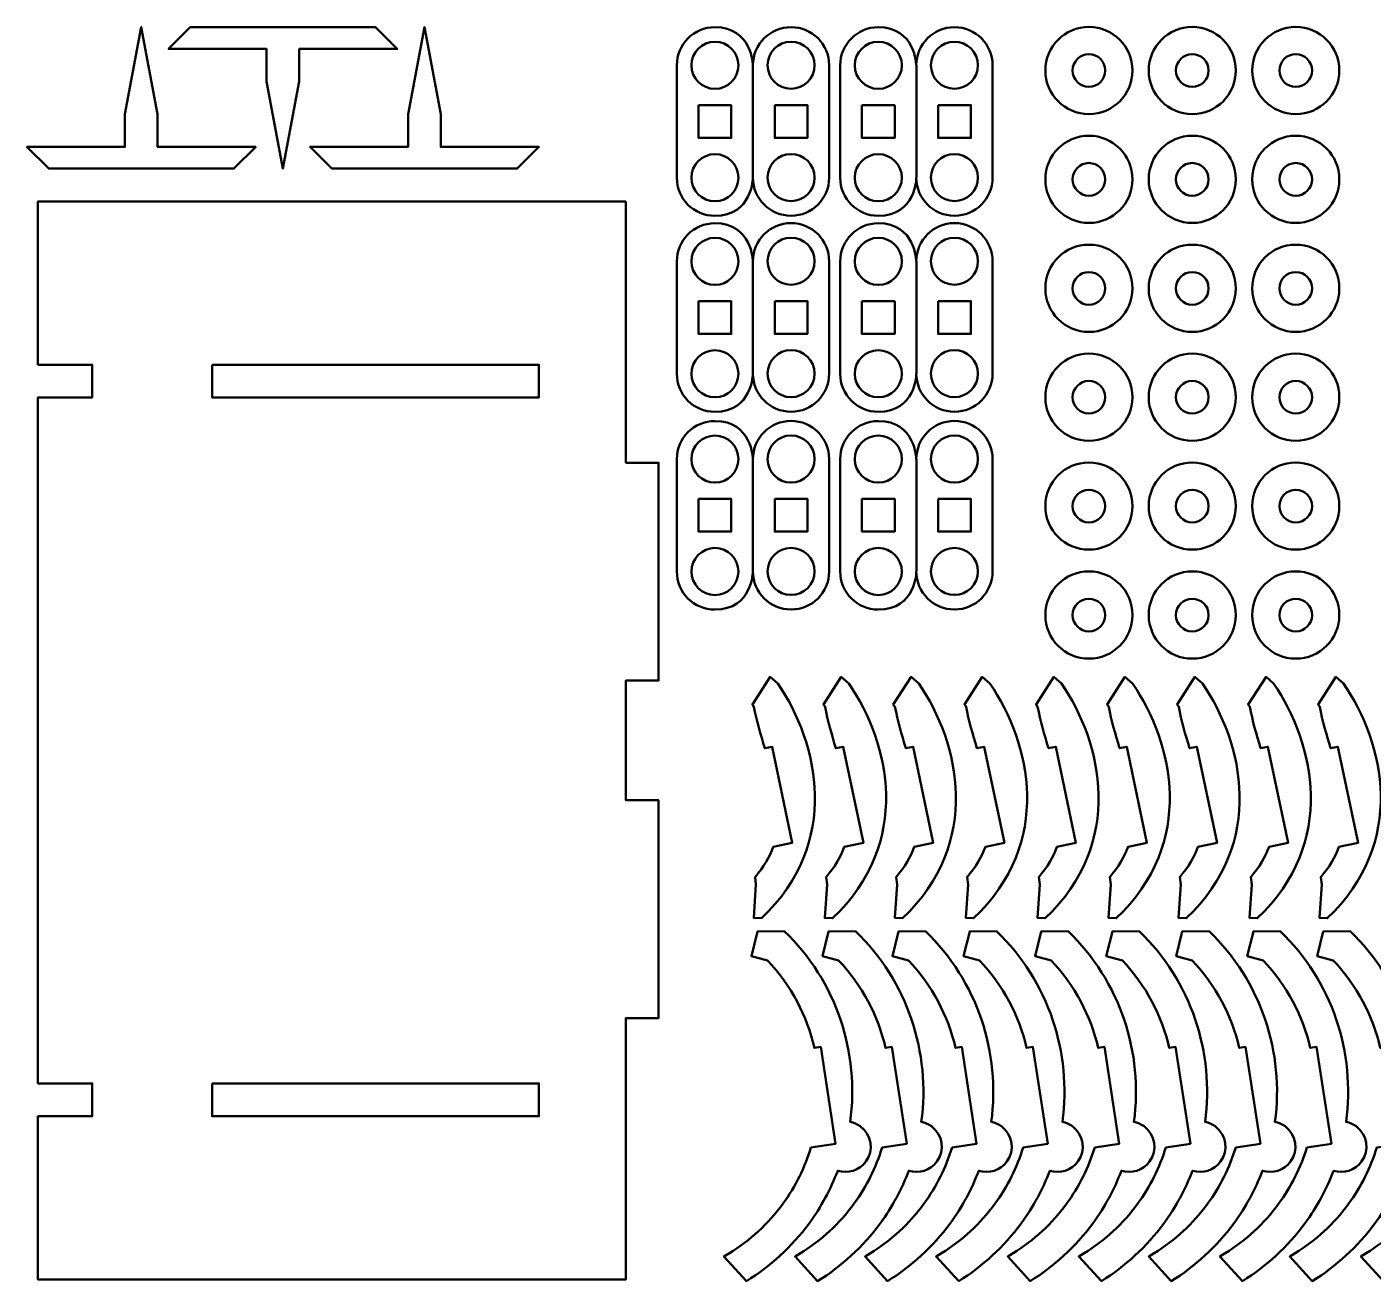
# Model space of a CAD drawing. Header units: inches. Extents: x -370 to 849, y -422 to 797.
# Drawn here: x 259.3 to 382.9, y -419.9 to -304.7 of the extents above; entities that cross this region are included whole.
import ezdxf

# ---------------------------------------------------------------- set-up
doc = ezdxf.new("R2010")
doc.units = ezdxf.units.IN
doc.header["$MEASUREMENT"] = 0
doc.layers.add('Layer 1', color=7, linetype='Continuous')

# ---------------------------------------------------------------- blocks, each defined once
blk = doc.blocks.new('block 2')
at = {"layer": 'Layer 1', "color": 7, "lineweight": 50, "true_color": 0xffffff}
for points in [[(314.27, -320.76), (314.27, -344.76), (317.27, -344.76), (317.27, -364.76), (314.27, -364.76), (314.27, -375.76), (317.27, -375.76), (317.27, -395.76), (314.27, -395.76), (314.27, -419.75), (260.27, -419.75), (260.27, -404.76), (265.27, -404.76), (265.27, -401.76), (260.27, -401.76), (260.27, -338.76), (265.27, -338.76), (265.27, -335.76), (260.27, -335.76), (260.27, -320.76), (314.27, -320.76)], [(276.27, -335.76), (306.27, -335.76), (306.27, -338.76), (276.27, -338.76), (276.27, -335.76)], [(276.27, -401.76), (306.27, -401.76), (306.27, -404.76), (276.27, -404.76), (276.27, -401.76)]]:
    blk.add_lwpolyline(points, dxfattribs=at)

msp = doc.modelspace()

# ---------------------------------------------------------------- linework, layer by layer
at = {"layer": 'Layer 1', "color": 7, "lineweight": 50, "true_color": 0xffffff}
for points in [[(268.27, -312.76), (269.76, -304.76), (271.27, -312.76), (271.27, -315.76), (280.27, -315.76), (278.27, -317.76), (261.27, -317.76), (259.27, -315.76), (268.27, -315.76), (268.27, -312.76)], [(284.27, -309.76), (282.77, -317.76), (281.27, -309.76), (281.27, -306.76), (272.27, -306.76), (274.27, -304.76), (291.27, -304.76), (293.27, -306.76), (284.27, -306.76), (284.27, -309.76)], [(294.27, -312.76), (295.76, -304.76), (297.27, -312.76), (297.27, -315.76), (306.27, -315.76), (304.27, -317.76), (287.27, -317.76), (285.27, -315.76), (294.27, -315.76), (294.27, -312.76)], [(325.93, -318.58), (325.93, -308.26)], [(340.94, -318.58), (340.94, -308.26)], [(320.94, -311.93), (323.94, -311.93), (323.94, -314.93), (320.94, -314.93), (320.94, -311.93)], [(327.93, -311.92), (330.93, -311.92), (330.93, -314.93), (327.93, -314.93), (327.93, -311.92)], [(335.94, -311.93), (338.95, -311.93), (338.95, -314.93), (335.94, -314.93), (335.94, -311.93)], [(342.93, -311.92), (345.94, -311.92), (345.94, -314.93), (342.93, -314.93), (342.93, -311.92)], [(325.93, -336.58), (325.93, -326.26)], [(340.94, -336.58), (340.94, -326.26)], [(320.94, -329.93), (323.94, -329.93), (323.94, -332.93), (320.94, -332.93), (320.94, -329.93)], [(327.93, -329.92), (330.93, -329.92), (330.93, -332.93), (327.93, -332.93), (327.93, -329.92)], [(335.94, -329.93), (338.95, -329.93), (338.95, -332.93), (335.94, -332.93), (335.94, -329.93)], [(342.93, -329.92), (345.94, -329.92), (345.94, -332.93), (342.93, -332.93), (342.93, -329.92)], [(325.93, -354.74), (325.93, -344.42)], [(340.94, -354.74), (340.94, -344.42)], [(320.94, -348.08), (323.94, -348.08), (323.94, -351.09), (320.94, -351.09), (320.94, -348.08)], [(327.93, -348.08), (330.93, -348.08), (330.93, -351.08), (327.93, -351.08), (327.93, -348.08)], [(335.94, -348.08), (338.95, -348.08), (338.95, -351.09), (335.94, -351.09), (335.94, -348.08)], [(342.93, -348.08), (345.94, -348.08), (345.94, -351.08), (342.93, -351.08), (342.93, -348.08)]]:
    msp.add_lwpolyline(points, dxfattribs=at)
for points, knots in [([(322.44, -322.09), (320.5, -322.09), (318.94, -320.53), (318.94, -318.59), (318.94, -318.59), (318.94, -308.27), (318.94, -308.27), (318.94, -306.34), (320.5, -304.77), (322.44, -304.77), (325.85, -304.77), (325.93, -308.26), (325.93, -308.26), (325.93, -306.33), (327.49, -304.77), (329.43, -304.77), (331.36, -304.77), (332.93, -306.33), (332.93, -308.26), (332.93, -308.26), (332.93, -318.59), (332.93, -318.59), (332.93, -320.52), (331.36, -322.08), (329.43, -322.08), (327.49, -322.08), (325.93, -320.52), (325.93, -318.59), (325.93, -318.58), (325.88, -322.09), (322.44, -322.09)], [0, 0, 0, 0, 1, 1, 1, 2, 2, 2, 3, 3, 3, 4, 4, 4, 5, 5, 5, 6, 6, 6, 7, 7, 7, 8, 8, 8, 9, 9, 9, 10, 10, 10, 10]), ([(337.44, -322.09), (335.51, -322.09), (333.94, -320.53), (333.94, -318.59), (333.94, -318.59), (333.94, -308.27), (333.94, -308.27), (333.94, -306.34), (335.51, -304.77), (337.44, -304.77), (340.86, -304.77), (340.93, -308.26), (340.93, -308.26), (340.93, -306.33), (342.5, -304.77), (344.43, -304.77), (346.37, -304.77), (347.93, -306.33), (347.93, -308.26), (347.93, -308.26), (347.93, -318.59), (347.93, -318.59), (347.93, -320.52), (346.37, -322.08), (344.43, -322.08), (342.5, -322.08), (340.93, -320.52), (340.93, -318.59), (340.94, -318.58), (340.89, -322.09), (337.44, -322.09)], [0, 0, 0, 0, 1, 1, 1, 2, 2, 2, 3, 3, 3, 4, 4, 4, 5, 5, 5, 6, 6, 6, 7, 7, 7, 8, 8, 8, 9, 9, 9, 10, 10, 10, 10]), ([(356.78, -304.75), (354.57, -304.75), (352.78, -306.54), (352.78, -308.75), (352.78, -310.95), (354.57, -312.75), (356.78, -312.75), (358.99, -312.75), (360.78, -310.96), (360.78, -308.75), (360.78, -306.54), (358.99, -304.75), (356.78, -304.75)], [0, 0, 0, 0, 1, 1, 1, 2, 2, 2, 3, 3, 3, 4, 4, 4, 4]), ([(366.27, -304.75), (364.06, -304.75), (362.27, -306.54), (362.27, -308.75), (362.27, -310.95), (364.06, -312.75), (366.27, -312.75), (368.48, -312.75), (370.27, -310.96), (370.27, -308.75), (370.27, -306.54), (368.48, -304.75), (366.27, -304.75)], [0, 0, 0, 0, 1, 1, 1, 2, 2, 2, 3, 3, 3, 4, 4, 4, 4]), ([(375.77, -304.75), (373.56, -304.75), (371.77, -306.54), (371.77, -308.75), (371.77, -310.95), (373.56, -312.75), (375.77, -312.75), (377.98, -312.75), (379.77, -310.96), (379.77, -308.75), (379.77, -306.54), (377.98, -304.75), (375.77, -304.75)], [0, 0, 0, 0, 1, 1, 1, 2, 2, 2, 3, 3, 3, 4, 4, 4, 4]), ([(322.44, -306.11), (323.63, -306.11), (324.6, -307.08), (324.6, -308.27), (324.6, -309.47), (323.63, -310.43), (322.44, -310.43), (321.24, -310.43), (320.28, -309.47), (320.28, -308.27), (320.28, -307.08), (321.24, -306.11), (322.44, -306.11)], [0, 0, 0, 0, 1, 1, 1, 2, 2, 2, 3, 3, 3, 4, 4, 4, 4]), ([(329.43, -306.1), (330.62, -306.1), (331.59, -307.07), (331.59, -308.26), (331.59, -309.45), (330.62, -310.42), (329.43, -310.42), (328.23, -310.42), (327.27, -309.45), (327.27, -308.26), (327.27, -307.07), (328.23, -306.1), (329.43, -306.1)], [0, 0, 0, 0, 1, 1, 1, 2, 2, 2, 3, 3, 3, 4, 4, 4, 4]), ([(337.44, -306.11), (338.64, -306.11), (339.6, -307.08), (339.6, -308.27), (339.6, -309.46), (338.64, -310.43), (337.44, -310.43), (336.25, -310.43), (335.28, -309.46), (335.28, -308.27), (335.28, -307.08), (336.25, -306.11), (337.44, -306.11)], [0, 0, 0, 0, 1, 1, 1, 2, 2, 2, 3, 3, 3, 4, 4, 4, 4]), ([(344.43, -306.1), (345.63, -306.1), (346.59, -307.07), (346.59, -308.26), (346.59, -309.45), (345.63, -310.42), (344.43, -310.42), (343.24, -310.42), (342.27, -309.45), (342.27, -308.26), (342.27, -307.07), (343.24, -306.1), (344.43, -306.1)], [0, 0, 0, 0, 1, 1, 1, 2, 2, 2, 3, 3, 3, 4, 4, 4, 4]), ([(356.78, -310.25), (355.95, -310.25), (355.28, -309.57), (355.28, -308.75), (355.28, -307.92), (355.95, -307.25), (356.78, -307.25), (357.61, -307.25), (358.28, -307.92), (358.28, -308.75), (358.28, -309.57), (357.6, -310.25), (356.78, -310.25)], [0, 0, 0, 0, 1, 1, 1, 2, 2, 2, 3, 3, 3, 4, 4, 4, 4]), ([(366.27, -310.25), (365.44, -310.25), (364.77, -309.57), (364.77, -308.75), (364.77, -307.92), (365.44, -307.25), (366.27, -307.25), (367.1, -307.25), (367.77, -307.92), (367.77, -308.75), (367.77, -309.57), (367.1, -310.25), (366.27, -310.25)], [0, 0, 0, 0, 1, 1, 1, 2, 2, 2, 3, 3, 3, 4, 4, 4, 4]), ([(375.77, -310.25), (374.94, -310.25), (374.27, -309.57), (374.27, -308.75), (374.27, -307.92), (374.94, -307.25), (375.77, -307.25), (376.6, -307.25), (377.27, -307.92), (377.27, -308.75), (377.27, -309.57), (376.59, -310.25), (375.77, -310.25)], [0, 0, 0, 0, 1, 1, 1, 2, 2, 2, 3, 3, 3, 4, 4, 4, 4]), ([(356.78, -314.74), (354.57, -314.74), (352.78, -316.53), (352.78, -318.74), (352.78, -320.95), (354.57, -322.74), (356.78, -322.74), (358.99, -322.74), (360.78, -320.96), (360.78, -318.74), (360.78, -316.54), (358.99, -314.74), (356.78, -314.74)], [0, 0, 0, 0, 1, 1, 1, 2, 2, 2, 3, 3, 3, 4, 4, 4, 4]), ([(366.27, -314.74), (364.06, -314.74), (362.27, -316.53), (362.27, -318.74), (362.27, -320.95), (364.06, -322.74), (366.27, -322.74), (368.48, -322.74), (370.27, -320.96), (370.27, -318.74), (370.27, -316.54), (368.48, -314.74), (366.27, -314.74)], [0, 0, 0, 0, 1, 1, 1, 2, 2, 2, 3, 3, 3, 4, 4, 4, 4]), ([(375.77, -314.74), (373.56, -314.74), (371.77, -316.53), (371.77, -318.74), (371.77, -320.95), (373.56, -322.74), (375.77, -322.74), (377.98, -322.74), (379.77, -320.96), (379.77, -318.74), (379.77, -316.54), (377.98, -314.74), (375.77, -314.74)], [0, 0, 0, 0, 1, 1, 1, 2, 2, 2, 3, 3, 3, 4, 4, 4, 4]), ([(329.43, -316.42), (330.62, -316.42), (331.59, -317.39), (331.59, -318.58), (331.59, -319.78), (330.62, -320.74), (329.43, -320.74), (328.23, -320.74), (327.27, -319.78), (327.27, -318.58), (327.27, -317.39), (328.23, -316.42), (329.43, -316.42)], [0, 0, 0, 0, 1, 1, 1, 2, 2, 2, 3, 3, 3, 4, 4, 4, 4]), ([(344.43, -316.42), (345.63, -316.42), (346.59, -317.39), (346.59, -318.58), (346.59, -319.78), (345.63, -320.74), (344.43, -320.74), (343.24, -320.74), (342.27, -319.78), (342.27, -318.58), (342.27, -317.39), (343.24, -316.42), (344.43, -316.42)], [0, 0, 0, 0, 1, 1, 1, 2, 2, 2, 3, 3, 3, 4, 4, 4, 4]), ([(322.44, -316.43), (323.63, -316.43), (324.6, -317.4), (324.6, -318.59), (324.6, -319.79), (323.63, -320.75), (322.44, -320.75), (321.24, -320.75), (320.28, -319.79), (320.28, -318.59), (320.28, -317.4), (321.24, -316.43), (322.44, -316.43)], [0, 0, 0, 0, 1, 1, 1, 2, 2, 2, 3, 3, 3, 4, 4, 4, 4]), ([(337.44, -316.43), (338.64, -316.43), (339.6, -317.4), (339.6, -318.59), (339.6, -319.79), (338.64, -320.75), (337.44, -320.75), (336.25, -320.75), (335.28, -319.79), (335.28, -318.59), (335.28, -317.4), (336.25, -316.43), (337.44, -316.43)], [0, 0, 0, 0, 1, 1, 1, 2, 2, 2, 3, 3, 3, 4, 4, 4, 4]), ([(356.78, -320.24), (355.95, -320.24), (355.28, -319.57), (355.28, -318.74), (355.28, -317.92), (355.95, -317.24), (356.78, -317.24), (357.61, -317.24), (358.28, -317.92), (358.28, -318.74), (358.28, -319.57), (357.6, -320.24), (356.78, -320.24)], [0, 0, 0, 0, 1, 1, 1, 2, 2, 2, 3, 3, 3, 4, 4, 4, 4]), ([(366.27, -320.24), (365.44, -320.24), (364.77, -319.57), (364.77, -318.74), (364.77, -317.92), (365.44, -317.24), (366.27, -317.24), (367.1, -317.24), (367.77, -317.92), (367.77, -318.74), (367.77, -319.57), (367.1, -320.24), (366.27, -320.24)], [0, 0, 0, 0, 1, 1, 1, 2, 2, 2, 3, 3, 3, 4, 4, 4, 4]), ([(375.77, -320.24), (374.94, -320.24), (374.27, -319.57), (374.27, -318.74), (374.27, -317.92), (374.94, -317.24), (375.77, -317.24), (376.6, -317.24), (377.27, -317.92), (377.27, -318.74), (377.27, -319.57), (376.59, -320.24), (375.77, -320.24)], [0, 0, 0, 0, 1, 1, 1, 2, 2, 2, 3, 3, 3, 4, 4, 4, 4]), ([(322.44, -340.09), (320.5, -340.09), (318.94, -338.52), (318.94, -336.59), (318.94, -336.59), (318.94, -326.27), (318.94, -326.27), (318.94, -324.34), (320.5, -322.77), (322.44, -322.77), (325.85, -322.77), (325.93, -326.26), (325.93, -326.26), (325.93, -324.33), (327.49, -322.76), (329.43, -322.76), (331.36, -322.76), (332.93, -324.33), (332.93, -326.26), (332.93, -326.26), (332.93, -336.58), (332.93, -336.58), (332.93, -338.52), (331.36, -340.08), (329.43, -340.08), (327.49, -340.08), (325.93, -338.52), (325.93, -336.58), (325.93, -336.58), (325.88, -340.09), (322.44, -340.09)], [0, 0, 0, 0, 1, 1, 1, 2, 2, 2, 3, 3, 3, 4, 4, 4, 5, 5, 5, 6, 6, 6, 7, 7, 7, 8, 8, 8, 9, 9, 9, 10, 10, 10, 10]), ([(337.44, -340.09), (335.51, -340.09), (333.94, -338.52), (333.94, -336.59), (333.94, -336.59), (333.94, -326.27), (333.94, -326.27), (333.94, -324.34), (335.51, -322.77), (337.44, -322.77), (340.86, -322.77), (340.93, -326.26), (340.93, -326.26), (340.93, -324.33), (342.5, -322.76), (344.43, -322.76), (346.37, -322.76), (347.93, -324.33), (347.93, -326.26), (347.93, -326.26), (347.93, -336.58), (347.93, -336.58), (347.93, -338.52), (346.37, -340.08), (344.43, -340.08), (342.5, -340.08), (340.93, -338.52), (340.93, -336.58), (340.94, -336.58), (340.89, -340.09), (337.44, -340.09)], [0, 0, 0, 0, 1, 1, 1, 2, 2, 2, 3, 3, 3, 4, 4, 4, 5, 5, 5, 6, 6, 6, 7, 7, 7, 8, 8, 8, 9, 9, 9, 10, 10, 10, 10]), ([(322.44, -324.11), (323.63, -324.11), (324.6, -325.08), (324.6, -326.27), (324.6, -327.46), (323.63, -328.43), (322.44, -328.43), (321.24, -328.43), (320.28, -327.46), (320.28, -326.27), (320.28, -325.08), (321.24, -324.11), (322.44, -324.11)], [0, 0, 0, 0, 1, 1, 1, 2, 2, 2, 3, 3, 3, 4, 4, 4, 4]), ([(329.43, -324.1), (330.62, -324.1), (331.59, -325.07), (331.59, -326.26), (331.59, -327.46), (330.62, -328.42), (329.43, -328.42), (328.23, -328.42), (327.27, -327.46), (327.27, -326.26), (327.27, -325.07), (328.23, -324.1), (329.43, -324.1)], [0, 0, 0, 0, 1, 1, 1, 2, 2, 2, 3, 3, 3, 4, 4, 4, 4]), ([(337.44, -324.11), (338.64, -324.11), (339.6, -325.08), (339.6, -326.27), (339.6, -327.46), (338.64, -328.43), (337.44, -328.43), (336.25, -328.43), (335.28, -327.46), (335.28, -326.27), (335.28, -325.08), (336.25, -324.11), (337.44, -324.11)], [0, 0, 0, 0, 1, 1, 1, 2, 2, 2, 3, 3, 3, 4, 4, 4, 4]), ([(344.43, -324.1), (345.63, -324.1), (346.59, -325.07), (346.59, -326.26), (346.59, -327.46), (345.63, -328.42), (344.43, -328.42), (343.24, -328.42), (342.27, -327.46), (342.27, -326.26), (342.27, -325.07), (343.24, -324.1), (344.43, -324.1)], [0, 0, 0, 0, 1, 1, 1, 2, 2, 2, 3, 3, 3, 4, 4, 4, 4]), ([(356.78, -324.74), (354.57, -324.74), (352.78, -326.53), (352.78, -328.75), (352.78, -330.95), (354.57, -332.75), (356.78, -332.75), (358.99, -332.75), (360.78, -330.95), (360.78, -328.75), (360.78, -326.53), (358.99, -324.74), (356.78, -324.74)], [0, 0, 0, 0, 1, 1, 1, 2, 2, 2, 3, 3, 3, 4, 4, 4, 4]), ([(366.27, -324.74), (364.06, -324.74), (362.27, -326.53), (362.27, -328.75), (362.27, -330.95), (364.06, -332.75), (366.27, -332.75), (368.48, -332.75), (370.27, -330.95), (370.27, -328.75), (370.27, -326.53), (368.48, -324.74), (366.27, -324.74)], [0, 0, 0, 0, 1, 1, 1, 2, 2, 2, 3, 3, 3, 4, 4, 4, 4]), ([(375.77, -324.74), (373.56, -324.74), (371.77, -326.53), (371.77, -328.75), (371.77, -330.95), (373.56, -332.75), (375.77, -332.75), (377.98, -332.75), (379.77, -330.95), (379.77, -328.75), (379.77, -326.53), (377.98, -324.74), (375.77, -324.74)], [0, 0, 0, 0, 1, 1, 1, 2, 2, 2, 3, 3, 3, 4, 4, 4, 4]), ([(356.78, -330.25), (355.95, -330.25), (355.28, -329.57), (355.28, -328.75), (355.28, -327.91), (355.95, -327.25), (356.78, -327.25), (357.61, -327.25), (358.28, -327.91), (358.28, -328.75), (358.28, -329.57), (357.6, -330.25), (356.78, -330.25)], [0, 0, 0, 0, 1, 1, 1, 2, 2, 2, 3, 3, 3, 4, 4, 4, 4]), ([(366.27, -330.25), (365.44, -330.25), (364.77, -329.57), (364.77, -328.75), (364.77, -327.91), (365.44, -327.25), (366.27, -327.25), (367.1, -327.25), (367.77, -327.91), (367.77, -328.75), (367.77, -329.57), (367.1, -330.25), (366.27, -330.25)], [0, 0, 0, 0, 1, 1, 1, 2, 2, 2, 3, 3, 3, 4, 4, 4, 4]), ([(375.77, -330.25), (374.94, -330.25), (374.27, -329.57), (374.27, -328.75), (374.27, -327.91), (374.94, -327.25), (375.77, -327.25), (376.6, -327.25), (377.27, -327.91), (377.27, -328.75), (377.27, -329.57), (376.59, -330.25), (375.77, -330.25)], [0, 0, 0, 0, 1, 1, 1, 2, 2, 2, 3, 3, 3, 4, 4, 4, 4]), ([(322.44, -334.43), (323.63, -334.43), (324.6, -335.4), (324.6, -336.59), (324.6, -337.78), (323.63, -338.75), (322.44, -338.75), (321.24, -338.75), (320.28, -337.78), (320.28, -336.59), (320.28, -335.4), (321.24, -334.43), (322.44, -334.43)], [0, 0, 0, 0, 1, 1, 1, 2, 2, 2, 3, 3, 3, 4, 4, 4, 4]), ([(329.43, -334.42), (330.62, -334.42), (331.59, -335.39), (331.59, -336.58), (331.59, -337.78), (330.62, -338.74), (329.43, -338.74), (328.23, -338.74), (327.27, -337.78), (327.27, -336.58), (327.27, -335.39), (328.23, -334.42), (329.43, -334.42)], [0, 0, 0, 0, 1, 1, 1, 2, 2, 2, 3, 3, 3, 4, 4, 4, 4]), ([(337.44, -334.43), (338.64, -334.43), (339.6, -335.4), (339.6, -336.59), (339.6, -337.79), (338.64, -338.75), (337.44, -338.75), (336.25, -338.75), (335.28, -337.79), (335.28, -336.59), (335.28, -335.4), (336.25, -334.43), (337.44, -334.43)], [0, 0, 0, 0, 1, 1, 1, 2, 2, 2, 3, 3, 3, 4, 4, 4, 4]), ([(344.43, -334.42), (345.63, -334.42), (346.59, -335.39), (346.59, -336.58), (346.59, -337.78), (345.63, -338.74), (344.43, -338.74), (343.24, -338.74), (342.27, -337.78), (342.27, -336.58), (342.27, -335.39), (343.24, -334.42), (344.43, -334.42)], [0, 0, 0, 0, 1, 1, 1, 2, 2, 2, 3, 3, 3, 4, 4, 4, 4]), ([(356.78, -334.74), (354.57, -334.74), (352.78, -336.54), (352.78, -338.75), (352.78, -340.95), (354.57, -342.75), (356.78, -342.75), (358.99, -342.75), (360.78, -340.95), (360.78, -338.75), (360.78, -336.54), (358.99, -334.74), (356.78, -334.74)], [0, 0, 0, 0, 1, 1, 1, 2, 2, 2, 3, 3, 3, 4, 4, 4, 4]), ([(366.27, -334.74), (364.06, -334.74), (362.27, -336.54), (362.27, -338.75), (362.27, -340.95), (364.06, -342.75), (366.27, -342.75), (368.48, -342.75), (370.27, -340.95), (370.27, -338.75), (370.27, -336.54), (368.48, -334.74), (366.27, -334.74)], [0, 0, 0, 0, 1, 1, 1, 2, 2, 2, 3, 3, 3, 4, 4, 4, 4]), ([(375.77, -334.74), (373.56, -334.74), (371.77, -336.54), (371.77, -338.75), (371.77, -340.95), (373.56, -342.75), (375.77, -342.75), (377.98, -342.75), (379.77, -340.95), (379.77, -338.75), (379.77, -336.54), (377.98, -334.74), (375.77, -334.74)], [0, 0, 0, 0, 1, 1, 1, 2, 2, 2, 3, 3, 3, 4, 4, 4, 4]), ([(356.78, -340.25), (355.95, -340.25), (355.28, -339.57), (355.28, -338.75), (355.28, -337.92), (355.95, -337.25), (356.78, -337.25), (357.61, -337.25), (358.28, -337.92), (358.28, -338.75), (358.28, -339.57), (357.6, -340.25), (356.78, -340.25)], [0, 0, 0, 0, 1, 1, 1, 2, 2, 2, 3, 3, 3, 4, 4, 4, 4]), ([(366.27, -340.25), (365.44, -340.25), (364.77, -339.57), (364.77, -338.75), (364.77, -337.92), (365.44, -337.25), (366.27, -337.25), (367.1, -337.25), (367.77, -337.92), (367.77, -338.75), (367.77, -339.57), (367.1, -340.25), (366.27, -340.25)], [0, 0, 0, 0, 1, 1, 1, 2, 2, 2, 3, 3, 3, 4, 4, 4, 4]), ([(375.77, -340.25), (374.94, -340.25), (374.27, -339.57), (374.27, -338.75), (374.27, -337.92), (374.94, -337.25), (375.77, -337.25), (376.6, -337.25), (377.27, -337.92), (377.27, -338.75), (377.27, -339.57), (376.59, -340.25), (375.77, -340.25)], [0, 0, 0, 0, 1, 1, 1, 2, 2, 2, 3, 3, 3, 4, 4, 4, 4]), ([(322.44, -358.25), (320.5, -358.25), (318.94, -356.68), (318.94, -354.75), (318.94, -354.75), (318.94, -344.43), (318.94, -344.43), (318.94, -342.5), (320.5, -340.93), (322.44, -340.93), (325.85, -340.93), (325.93, -344.42), (325.93, -344.42), (325.93, -342.49), (327.49, -340.92), (329.43, -340.92), (331.36, -340.92), (332.93, -342.49), (332.93, -344.42), (332.93, -344.42), (332.93, -354.74), (332.93, -354.74), (332.93, -356.67), (331.36, -358.24), (329.43, -358.24), (327.49, -358.24), (325.93, -356.67), (325.93, -354.74), (325.93, -354.74), (325.88, -358.25), (322.44, -358.25)], [0, 0, 0, 0, 1, 1, 1, 2, 2, 2, 3, 3, 3, 4, 4, 4, 5, 5, 5, 6, 6, 6, 7, 7, 7, 8, 8, 8, 9, 9, 9, 10, 10, 10, 10]), ([(337.44, -358.25), (335.51, -358.25), (333.94, -356.68), (333.94, -354.75), (333.94, -354.75), (333.94, -344.43), (333.94, -344.43), (333.94, -342.5), (335.51, -340.93), (337.44, -340.93), (340.86, -340.93), (340.93, -344.42), (340.93, -344.42), (340.93, -342.49), (342.5, -340.92), (344.43, -340.92), (346.37, -340.92), (347.93, -342.49), (347.93, -344.42), (347.93, -344.42), (347.93, -354.74), (347.93, -354.74), (347.93, -356.67), (346.37, -358.24), (344.43, -358.24), (342.5, -358.24), (340.93, -356.67), (340.93, -354.74), (340.94, -354.74), (340.89, -358.25), (337.44, -358.25)], [0, 0, 0, 0, 1, 1, 1, 2, 2, 2, 3, 3, 3, 4, 4, 4, 5, 5, 5, 6, 6, 6, 7, 7, 7, 8, 8, 8, 9, 9, 9, 10, 10, 10, 10]), ([(322.44, -342.27), (323.63, -342.27), (324.6, -343.23), (324.6, -344.43), (324.6, -345.62), (323.63, -346.59), (322.44, -346.59), (321.24, -346.59), (320.28, -345.62), (320.28, -344.43), (320.28, -343.23), (321.24, -342.27), (322.44, -342.27)], [0, 0, 0, 0, 1, 1, 1, 2, 2, 2, 3, 3, 3, 4, 4, 4, 4]), ([(329.43, -342.26), (330.62, -342.26), (331.59, -343.23), (331.59, -344.42), (331.59, -345.61), (330.62, -346.58), (329.43, -346.58), (328.23, -346.58), (327.27, -345.61), (327.27, -344.42), (327.27, -343.23), (328.23, -342.26), (329.43, -342.26)], [0, 0, 0, 0, 1, 1, 1, 2, 2, 2, 3, 3, 3, 4, 4, 4, 4]), ([(337.44, -342.27), (338.64, -342.27), (339.6, -343.23), (339.6, -344.43), (339.6, -345.62), (338.64, -346.59), (337.44, -346.59), (336.25, -346.59), (335.28, -345.62), (335.28, -344.43), (335.28, -343.23), (336.25, -342.27), (337.44, -342.27)], [0, 0, 0, 0, 1, 1, 1, 2, 2, 2, 3, 3, 3, 4, 4, 4, 4]), ([(344.43, -342.26), (345.63, -342.26), (346.59, -343.23), (346.59, -344.42), (346.59, -345.61), (345.63, -346.58), (344.43, -346.58), (343.24, -346.58), (342.27, -345.61), (342.27, -344.42), (342.27, -343.23), (343.24, -342.26), (344.43, -342.26)], [0, 0, 0, 0, 1, 1, 1, 2, 2, 2, 3, 3, 3, 4, 4, 4, 4]), ([(356.78, -344.74), (354.57, -344.74), (352.78, -346.54), (352.78, -348.74), (352.78, -350.95), (354.57, -352.74), (356.78, -352.74), (358.99, -352.74), (360.78, -350.95), (360.78, -348.74), (360.78, -346.54), (358.99, -344.74), (356.78, -344.74)], [0, 0, 0, 0, 1, 1, 1, 2, 2, 2, 3, 3, 3, 4, 4, 4, 4]), ([(366.27, -344.74), (364.06, -344.74), (362.27, -346.54), (362.27, -348.74), (362.27, -350.95), (364.06, -352.74), (366.27, -352.74), (368.48, -352.74), (370.27, -350.95), (370.27, -348.74), (370.27, -346.54), (368.48, -344.74), (366.27, -344.74)], [0, 0, 0, 0, 1, 1, 1, 2, 2, 2, 3, 3, 3, 4, 4, 4, 4]), ([(375.77, -344.74), (373.56, -344.74), (371.77, -346.54), (371.77, -348.74), (371.77, -350.95), (373.56, -352.74), (375.77, -352.74), (377.98, -352.74), (379.77, -350.95), (379.77, -348.74), (379.77, -346.54), (377.98, -344.74), (375.77, -344.74)], [0, 0, 0, 0, 1, 1, 1, 2, 2, 2, 3, 3, 3, 4, 4, 4, 4]), ([(356.78, -350.24), (355.95, -350.24), (355.28, -349.57), (355.28, -348.74), (355.28, -347.91), (355.95, -347.24), (356.78, -347.24), (357.61, -347.24), (358.28, -347.91), (358.28, -348.74), (358.28, -349.57), (357.6, -350.24), (356.78, -350.24)], [0, 0, 0, 0, 1, 1, 1, 2, 2, 2, 3, 3, 3, 4, 4, 4, 4]), ([(366.27, -350.24), (365.44, -350.24), (364.77, -349.57), (364.77, -348.74), (364.77, -347.91), (365.44, -347.24), (366.27, -347.24), (367.1, -347.24), (367.77, -347.91), (367.77, -348.74), (367.77, -349.57), (367.1, -350.24), (366.27, -350.24)], [0, 0, 0, 0, 1, 1, 1, 2, 2, 2, 3, 3, 3, 4, 4, 4, 4]), ([(375.77, -350.24), (374.94, -350.24), (374.27, -349.57), (374.27, -348.74), (374.27, -347.91), (374.94, -347.24), (375.77, -347.24), (376.6, -347.24), (377.27, -347.91), (377.27, -348.74), (377.27, -349.57), (376.59, -350.24), (375.77, -350.24)], [0, 0, 0, 0, 1, 1, 1, 2, 2, 2, 3, 3, 3, 4, 4, 4, 4]), ([(322.44, -352.59), (323.63, -352.59), (324.6, -353.56), (324.6, -354.75), (324.6, -355.94), (323.63, -356.91), (322.44, -356.91), (321.24, -356.91), (320.28, -355.94), (320.28, -354.75), (320.28, -353.56), (321.24, -352.59), (322.44, -352.59)], [0, 0, 0, 0, 1, 1, 1, 2, 2, 2, 3, 3, 3, 4, 4, 4, 4]), ([(329.43, -352.58), (330.62, -352.58), (331.59, -353.55), (331.59, -354.74), (331.59, -355.93), (330.62, -356.9), (329.43, -356.9), (328.23, -356.9), (327.27, -355.93), (327.27, -354.74), (327.27, -353.55), (328.23, -352.58), (329.43, -352.58)], [0, 0, 0, 0, 1, 1, 1, 2, 2, 2, 3, 3, 3, 4, 4, 4, 4]), ([(337.44, -352.59), (338.64, -352.59), (339.6, -353.56), (339.6, -354.75), (339.6, -355.94), (338.64, -356.91), (337.44, -356.91), (336.25, -356.91), (335.28, -355.94), (335.28, -354.75), (335.28, -353.56), (336.25, -352.59), (337.44, -352.59)], [0, 0, 0, 0, 1, 1, 1, 2, 2, 2, 3, 3, 3, 4, 4, 4, 4]), ([(344.43, -352.58), (345.63, -352.58), (346.59, -353.55), (346.59, -354.74), (346.59, -355.93), (345.63, -356.9), (344.43, -356.9), (343.24, -356.9), (342.27, -355.93), (342.27, -354.74), (342.27, -353.55), (343.24, -352.58), (344.43, -352.58)], [0, 0, 0, 0, 1, 1, 1, 2, 2, 2, 3, 3, 3, 4, 4, 4, 4]), ([(356.78, -354.74), (354.57, -354.74), (352.78, -356.53), (352.78, -358.75), (352.78, -360.95), (354.57, -362.75), (356.78, -362.75), (358.99, -362.75), (360.78, -360.95), (360.78, -358.75), (360.78, -356.53), (358.99, -354.74), (356.78, -354.74)], [0, 0, 0, 0, 1, 1, 1, 2, 2, 2, 3, 3, 3, 4, 4, 4, 4]), ([(366.27, -354.74), (364.06, -354.74), (362.27, -356.53), (362.27, -358.75), (362.27, -360.95), (364.06, -362.75), (366.27, -362.75), (368.48, -362.75), (370.27, -360.95), (370.27, -358.75), (370.27, -356.53), (368.48, -354.74), (366.27, -354.74)], [0, 0, 0, 0, 1, 1, 1, 2, 2, 2, 3, 3, 3, 4, 4, 4, 4]), ([(375.77, -354.74), (373.56, -354.74), (371.77, -356.53), (371.77, -358.75), (371.77, -360.95), (373.56, -362.75), (375.77, -362.75), (377.98, -362.75), (379.77, -360.95), (379.77, -358.75), (379.77, -356.53), (377.98, -354.74), (375.77, -354.74)], [0, 0, 0, 0, 1, 1, 1, 2, 2, 2, 3, 3, 3, 4, 4, 4, 4]), ([(356.78, -360.25), (355.95, -360.25), (355.28, -359.57), (355.28, -358.75), (355.28, -357.91), (355.95, -357.25), (356.78, -357.25), (357.61, -357.25), (358.28, -357.91), (358.28, -358.75), (358.28, -359.57), (357.6, -360.25), (356.78, -360.25)], [0, 0, 0, 0, 1, 1, 1, 2, 2, 2, 3, 3, 3, 4, 4, 4, 4]), ([(366.27, -360.25), (365.44, -360.25), (364.77, -359.57), (364.77, -358.75), (364.77, -357.91), (365.44, -357.25), (366.27, -357.25), (367.1, -357.25), (367.77, -357.91), (367.77, -358.75), (367.77, -359.57), (367.1, -360.25), (366.27, -360.25)], [0, 0, 0, 0, 1, 1, 1, 2, 2, 2, 3, 3, 3, 4, 4, 4, 4]), ([(375.77, -360.25), (374.94, -360.25), (374.27, -359.57), (374.27, -358.75), (374.27, -357.91), (374.94, -357.25), (375.77, -357.25), (376.6, -357.25), (377.27, -357.91), (377.27, -358.75), (377.27, -359.57), (376.59, -360.25), (375.77, -360.25)], [0, 0, 0, 0, 1, 1, 1, 2, 2, 2, 3, 3, 3, 4, 4, 4, 4]), ([(328.21, -365.04), (328.21, -365.04), (327.51, -364.43), (327.51, -364.43), (327.51, -364.43), (325.88, -366.95), (325.88, -366.95), (325.88, -366.95), (326.02, -367.17), (326.02, -367.17), (326.26, -368.44), (326.64, -369.71), (327.02, -370.98), (327.02, -370.98), (327.68, -370.84), (327.68, -370.84), (327.68, -370.84), (329.54, -379.65), (329.54, -379.65), (329.54, -379.65), (327.79, -380.02), (327.79, -380.02), (327.46, -380.96), (326.92, -381.89), (326.12, -382.8), (326.12, -382.8), (326.21, -383.48), (326.21, -383.48), (326.21, -383.48), (326.01, -386.55), (326.01, -386.55), (326.01, -386.55), (326.71, -386.59), (326.71, -386.59), (334.07, -379.64), (331.94, -370.47), (328.21, -365.04)], [0, 0, 0, 0, 1, 1, 1, 2, 2, 2, 3, 3, 3, 4, 4, 4, 5, 5, 5, 6, 6, 6, 7, 7, 7, 8, 8, 8, 9, 9, 9, 10, 10, 10, 11, 11, 11, 12, 12, 12, 12]), ([(334.74, -365.04), (334.74, -365.04), (334.04, -364.43), (334.04, -364.43), (334.04, -364.43), (332.4, -366.95), (332.4, -366.95), (332.4, -366.95), (332.55, -367.17), (332.55, -367.17), (332.79, -368.44), (333.17, -369.71), (333.54, -370.98), (333.54, -370.98), (334.2, -370.84), (334.2, -370.84), (334.2, -370.84), (336.07, -379.65), (336.07, -379.65), (336.07, -379.65), (334.32, -380.02), (334.32, -380.02), (333.98, -380.96), (333.45, -381.89), (332.64, -382.8), (332.64, -382.8), (332.74, -383.48), (332.74, -383.48), (332.74, -383.48), (332.53, -386.55), (332.53, -386.55), (332.53, -386.55), (333.24, -386.59), (333.24, -386.59), (340.6, -379.64), (338.47, -370.47), (334.74, -365.04)], [0, 0, 0, 0, 1, 1, 1, 2, 2, 2, 3, 3, 3, 4, 4, 4, 5, 5, 5, 6, 6, 6, 7, 7, 7, 8, 8, 8, 9, 9, 9, 10, 10, 10, 11, 11, 11, 12, 12, 12, 12]), ([(341.16, -365.04), (341.16, -365.04), (340.46, -364.43), (340.46, -364.43), (340.46, -364.43), (338.82, -366.95), (338.82, -366.95), (338.82, -366.95), (338.97, -367.17), (338.97, -367.17), (339.21, -368.44), (339.59, -369.71), (339.97, -370.98), (339.97, -370.98), (340.63, -370.84), (340.63, -370.84), (340.63, -370.84), (342.49, -379.65), (342.49, -379.65), (342.49, -379.65), (340.74, -380.02), (340.74, -380.02), (340.41, -380.96), (339.87, -381.89), (339.07, -382.8), (339.07, -382.8), (339.16, -383.48), (339.16, -383.48), (339.16, -383.48), (338.96, -386.55), (338.96, -386.55), (338.96, -386.55), (339.66, -386.59), (339.66, -386.59), (347.02, -379.64), (344.89, -370.47), (341.16, -365.04)], [0, 0, 0, 0, 1, 1, 1, 2, 2, 2, 3, 3, 3, 4, 4, 4, 5, 5, 5, 6, 6, 6, 7, 7, 7, 8, 8, 8, 9, 9, 9, 10, 10, 10, 11, 11, 11, 12, 12, 12, 12]), ([(347.69, -365.04), (347.69, -365.04), (346.99, -364.43), (346.99, -364.43), (346.99, -364.43), (345.35, -366.95), (345.35, -366.95), (345.35, -366.95), (345.5, -367.17), (345.5, -367.17), (345.74, -368.44), (346.12, -369.71), (346.49, -370.98), (346.49, -370.98), (347.15, -370.84), (347.15, -370.84), (347.15, -370.84), (349.02, -379.65), (349.02, -379.65), (349.02, -379.65), (347.27, -380.02), (347.27, -380.02), (346.93, -380.96), (346.4, -381.89), (345.59, -382.8), (345.59, -382.8), (345.69, -383.48), (345.69, -383.48), (345.69, -383.48), (345.48, -386.55), (345.48, -386.55), (345.48, -386.55), (346.19, -386.59), (346.19, -386.59), (353.55, -379.64), (351.42, -370.47), (347.69, -365.04)], [0, 0, 0, 0, 1, 1, 1, 2, 2, 2, 3, 3, 3, 4, 4, 4, 5, 5, 5, 6, 6, 6, 7, 7, 7, 8, 8, 8, 9, 9, 9, 10, 10, 10, 11, 11, 11, 12, 12, 12, 12]), ([(354.26, -365.04), (354.26, -365.04), (353.56, -364.43), (353.56, -364.43), (353.56, -364.43), (351.92, -366.95), (351.92, -366.95), (351.92, -366.95), (352.07, -367.17), (352.07, -367.17), (352.31, -368.44), (352.69, -369.71), (353.07, -370.98), (353.07, -370.98), (353.73, -370.84), (353.73, -370.84), (353.73, -370.84), (355.59, -379.65), (355.59, -379.65), (355.59, -379.65), (353.84, -380.02), (353.84, -380.02), (353.51, -380.96), (352.97, -381.89), (352.17, -382.8), (352.17, -382.8), (352.26, -383.48), (352.26, -383.48), (352.26, -383.48), (352.06, -386.55), (352.06, -386.55), (352.06, -386.55), (352.76, -386.59), (352.76, -386.59), (360.12, -379.64), (357.99, -370.47), (354.26, -365.04)], [0, 0, 0, 0, 1, 1, 1, 2, 2, 2, 3, 3, 3, 4, 4, 4, 5, 5, 5, 6, 6, 6, 7, 7, 7, 8, 8, 8, 9, 9, 9, 10, 10, 10, 11, 11, 11, 12, 12, 12, 12]), ([(360.79, -365.04), (360.79, -365.04), (360.09, -364.43), (360.09, -364.43), (360.09, -364.43), (358.45, -366.95), (358.45, -366.95), (358.45, -366.95), (358.6, -367.17), (358.6, -367.17), (358.84, -368.44), (359.22, -369.71), (359.59, -370.98), (359.59, -370.98), (360.25, -370.84), (360.25, -370.84), (360.25, -370.84), (362.11, -379.65), (362.11, -379.65), (362.11, -379.65), (360.37, -380.02), (360.37, -380.02), (360.03, -380.96), (359.5, -381.89), (358.69, -382.8), (358.69, -382.8), (358.78, -383.48), (358.78, -383.48), (358.78, -383.48), (358.58, -386.55), (358.58, -386.55), (358.58, -386.55), (359.29, -386.59), (359.29, -386.59), (366.65, -379.64), (364.52, -370.47), (360.79, -365.04)], [0, 0, 0, 0, 1, 1, 1, 2, 2, 2, 3, 3, 3, 4, 4, 4, 5, 5, 5, 6, 6, 6, 7, 7, 7, 8, 8, 8, 9, 9, 9, 10, 10, 10, 11, 11, 11, 12, 12, 12, 12]), ([(367.21, -365.04), (367.21, -365.04), (366.51, -364.43), (366.51, -364.43), (366.51, -364.43), (364.87, -366.95), (364.87, -366.95), (364.87, -366.95), (365.02, -367.17), (365.02, -367.17), (365.26, -368.44), (365.64, -369.71), (366.02, -370.98), (366.02, -370.98), (366.68, -370.84), (366.68, -370.84), (366.68, -370.84), (368.54, -379.65), (368.54, -379.65), (368.54, -379.65), (366.79, -380.02), (366.79, -380.02), (366.46, -380.96), (365.92, -381.89), (365.12, -382.8), (365.12, -382.8), (365.21, -383.48), (365.21, -383.48), (365.21, -383.48), (365.01, -386.55), (365.01, -386.55), (365.01, -386.55), (365.71, -386.59), (365.71, -386.59), (373.07, -379.64), (370.94, -370.47), (367.21, -365.04)], [0, 0, 0, 0, 1, 1, 1, 2, 2, 2, 3, 3, 3, 4, 4, 4, 5, 5, 5, 6, 6, 6, 7, 7, 7, 8, 8, 8, 9, 9, 9, 10, 10, 10, 11, 11, 11, 12, 12, 12, 12]), ([(373.74, -365.04), (373.74, -365.04), (373.04, -364.43), (373.04, -364.43), (373.04, -364.43), (371.4, -366.95), (371.4, -366.95), (371.4, -366.95), (371.55, -367.17), (371.55, -367.17), (371.79, -368.44), (372.17, -369.71), (372.54, -370.98), (372.54, -370.98), (373.2, -370.84), (373.2, -370.84), (373.2, -370.84), (375.06, -379.65), (375.06, -379.65), (375.06, -379.65), (373.32, -380.02), (373.32, -380.02), (372.98, -380.96), (372.45, -381.89), (371.64, -382.8), (371.64, -382.8), (371.74, -383.48), (371.74, -383.48), (371.74, -383.48), (371.53, -386.55), (371.53, -386.55), (371.53, -386.55), (372.24, -386.59), (372.24, -386.59), (379.6, -379.64), (377.47, -370.47), (373.74, -365.04)], [0, 0, 0, 0, 1, 1, 1, 2, 2, 2, 3, 3, 3, 4, 4, 4, 5, 5, 5, 6, 6, 6, 7, 7, 7, 8, 8, 8, 9, 9, 9, 10, 10, 10, 11, 11, 11, 12, 12, 12, 12]), ([(380.16, -365.04), (380.16, -365.04), (379.46, -364.43), (379.46, -364.43), (379.46, -364.43), (377.82, -366.95), (377.82, -366.95), (377.82, -366.95), (377.97, -367.17), (377.97, -367.17), (378.21, -368.44), (378.59, -369.71), (378.97, -370.98), (378.97, -370.98), (379.63, -370.84), (379.63, -370.84), (379.63, -370.84), (381.49, -379.65), (381.49, -379.65), (381.49, -379.65), (379.74, -380.02), (379.74, -380.02), (379.41, -380.96), (378.87, -381.89), (378.07, -382.8), (378.07, -382.8), (378.16, -383.48), (378.16, -383.48), (378.16, -383.48), (377.96, -386.55), (377.96, -386.55), (377.96, -386.55), (378.66, -386.59), (378.66, -386.59), (386.02, -379.64), (383.89, -370.47), (380.16, -365.04)], [0, 0, 0, 0, 1, 1, 1, 2, 2, 2, 3, 3, 3, 4, 4, 4, 5, 5, 5, 6, 6, 6, 7, 7, 7, 8, 8, 8, 9, 9, 9, 10, 10, 10, 11, 11, 11, 12, 12, 12, 12]), ([(328.81, -387.76), (328.81, -387.76), (326.35, -387.8), (326.35, -387.8), (326.35, -387.8), (325.79, -390.08), (325.79, -390.08), (325.79, -390.08), (327.27, -390.46), (327.27, -390.46), (329.45, -392.76), (330.89, -395.54), (331.58, -398.49), (331.58, -398.49), (332.15, -398.4), (332.15, -398.4), (332.15, -398.4), (333.52, -407.3), (333.52, -407.3), (333.52, -407.3), (331.26, -407.64), (331.26, -407.64), (330.7, -409.46), (329.84, -411.22), (328.67, -412.82), (327.33, -414.64), (325.68, -416.17), (323.77, -417.35), (323.77, -417.35), (323.27, -417.66), (323.27, -417.66), (323.27, -417.66), (325.34, -419.9), (325.34, -419.9), (327.52, -418.56), (329.48, -416.78), (331.09, -414.6), (332.2, -413.08), (333.07, -411.45), (333.71, -409.77), (334.64, -410.07), (335.69, -409.76), (336.29, -408.93), (337.05, -407.9), (336.83, -406.45), (335.79, -405.69), (335.51, -405.48), (335.19, -405.35), (334.86, -405.29), (335.73, -398.95), (333.61, -392.38), (328.81, -387.76)], [0, 0, 0, 0, 1, 1, 1, 2, 2, 2, 3, 3, 3, 4, 4, 4, 5, 5, 5, 6, 6, 6, 7, 7, 7, 8, 8, 8, 9, 9, 9, 10, 10, 10, 11, 11, 11, 12, 12, 12, 13, 13, 13, 14, 14, 14, 15, 15, 15, 16, 16, 16, 17, 17, 17, 17]), ([(335.34, -387.76), (335.34, -387.76), (332.88, -387.8), (332.88, -387.8), (332.88, -387.8), (332.32, -390.08), (332.32, -390.08), (332.32, -390.08), (333.8, -390.46), (333.8, -390.46), (335.98, -392.76), (337.42, -395.54), (338.1, -398.49), (338.1, -398.49), (338.68, -398.4), (338.68, -398.4), (338.68, -398.4), (340.05, -407.3), (340.05, -407.3), (340.05, -407.3), (337.79, -407.64), (337.79, -407.64), (337.23, -409.46), (336.37, -411.22), (335.2, -412.82), (333.86, -414.64), (332.21, -416.17), (330.29, -417.35), (330.29, -417.35), (329.8, -417.66), (329.8, -417.66), (329.8, -417.66), (331.87, -419.9), (331.87, -419.9), (334.05, -418.56), (336.01, -416.78), (337.62, -414.6), (338.73, -413.08), (339.6, -411.45), (340.24, -409.77), (341.17, -410.07), (342.21, -409.76), (342.82, -408.93), (343.58, -407.9), (343.36, -406.45), (342.32, -405.69), (342.03, -405.48), (341.72, -405.35), (341.39, -405.29), (342.26, -398.95), (340.13, -392.38), (335.34, -387.76)], [0, 0, 0, 0, 1, 1, 1, 2, 2, 2, 3, 3, 3, 4, 4, 4, 5, 5, 5, 6, 6, 6, 7, 7, 7, 8, 8, 8, 9, 9, 9, 10, 10, 10, 11, 11, 11, 12, 12, 12, 13, 13, 13, 14, 14, 14, 15, 15, 15, 16, 16, 16, 17, 17, 17, 17]), ([(341.76, -387.76), (341.76, -387.76), (339.3, -387.8), (339.3, -387.8), (339.3, -387.8), (338.74, -390.08), (338.74, -390.08), (338.74, -390.08), (340.22, -390.46), (340.22, -390.46), (342.4, -392.76), (343.84, -395.54), (344.53, -398.49), (344.53, -398.49), (345.1, -398.4), (345.1, -398.4), (345.1, -398.4), (346.47, -407.3), (346.47, -407.3), (346.47, -407.3), (344.21, -407.64), (344.21, -407.64), (343.65, -409.46), (342.79, -411.22), (341.62, -412.82), (340.28, -414.64), (338.63, -416.17), (336.72, -417.35), (336.72, -417.35), (336.22, -417.66), (336.22, -417.66), (336.22, -417.66), (338.29, -419.9), (338.29, -419.9), (340.47, -418.56), (342.43, -416.78), (344.04, -414.6), (345.15, -413.08), (346.02, -411.45), (346.66, -409.77), (347.59, -410.07), (348.64, -409.76), (349.24, -408.93), (350, -407.9), (349.78, -406.45), (348.74, -405.69), (348.46, -405.48), (348.14, -405.35), (347.81, -405.29), (348.68, -398.95), (346.55, -392.38), (341.76, -387.76)], [0, 0, 0, 0, 1, 1, 1, 2, 2, 2, 3, 3, 3, 4, 4, 4, 5, 5, 5, 6, 6, 6, 7, 7, 7, 8, 8, 8, 9, 9, 9, 10, 10, 10, 11, 11, 11, 12, 12, 12, 13, 13, 13, 14, 14, 14, 15, 15, 15, 16, 16, 16, 17, 17, 17, 17]), ([(348.29, -387.76), (348.29, -387.76), (345.83, -387.8), (345.83, -387.8), (345.83, -387.8), (345.27, -390.08), (345.27, -390.08), (345.27, -390.08), (346.74, -390.46), (346.74, -390.46), (348.92, -392.76), (350.37, -395.54), (351.05, -398.49), (351.05, -398.49), (351.63, -398.4), (351.63, -398.4), (351.63, -398.4), (353, -407.3), (353, -407.3), (353, -407.3), (350.74, -407.64), (350.74, -407.64), (350.18, -409.46), (349.32, -411.22), (348.14, -412.82), (346.81, -414.64), (345.16, -416.17), (343.24, -417.35), (343.24, -417.35), (342.75, -417.66), (342.75, -417.66), (342.75, -417.66), (344.82, -419.9), (344.82, -419.9), (347, -418.56), (348.96, -416.78), (350.56, -414.6), (351.68, -413.08), (352.55, -411.45), (353.19, -409.77), (354.11, -410.07), (355.16, -409.76), (355.77, -408.93), (356.53, -407.9), (356.3, -406.45), (355.27, -405.69), (354.98, -405.48), (354.67, -405.35), (354.34, -405.29), (355.21, -398.95), (353.08, -392.38), (348.29, -387.76)], [0, 0, 0, 0, 1, 1, 1, 2, 2, 2, 3, 3, 3, 4, 4, 4, 5, 5, 5, 6, 6, 6, 7, 7, 7, 8, 8, 8, 9, 9, 9, 10, 10, 10, 11, 11, 11, 12, 12, 12, 13, 13, 13, 14, 14, 14, 15, 15, 15, 16, 16, 16, 17, 17, 17, 17]), ([(354.86, -387.76), (354.86, -387.76), (352.4, -387.8), (352.4, -387.8), (352.4, -387.8), (351.84, -390.08), (351.84, -390.08), (351.84, -390.08), (353.32, -390.46), (353.32, -390.46), (355.5, -392.76), (356.94, -395.54), (357.63, -398.49), (357.63, -398.49), (358.2, -398.4), (358.2, -398.4), (358.2, -398.4), (359.57, -407.3), (359.57, -407.3), (359.57, -407.3), (357.31, -407.64), (357.31, -407.64), (356.76, -409.46), (355.89, -411.22), (354.72, -412.82), (353.38, -414.64), (351.73, -416.17), (349.81, -417.35), (349.81, -417.35), (349.32, -417.66), (349.32, -417.66), (349.32, -417.66), (351.39, -419.9), (351.39, -419.9), (353.57, -418.56), (355.53, -416.78), (357.14, -414.6), (358.25, -413.08), (359.12, -411.45), (359.76, -409.77), (360.69, -410.07), (361.73, -409.76), (362.34, -408.93), (363.1, -407.9), (362.88, -406.45), (361.84, -405.69), (361.55, -405.48), (361.24, -405.35), (360.91, -405.29), (361.78, -398.95), (359.65, -392.38), (354.86, -387.76)], [0, 0, 0, 0, 1, 1, 1, 2, 2, 2, 3, 3, 3, 4, 4, 4, 5, 5, 5, 6, 6, 6, 7, 7, 7, 8, 8, 8, 9, 9, 9, 10, 10, 10, 11, 11, 11, 12, 12, 12, 13, 13, 13, 14, 14, 14, 15, 15, 15, 16, 16, 16, 17, 17, 17, 17]), ([(361.39, -387.76), (361.39, -387.76), (358.93, -387.8), (358.93, -387.8), (358.93, -387.8), (358.37, -390.08), (358.37, -390.08), (358.37, -390.08), (359.85, -390.46), (359.85, -390.46), (362.03, -392.76), (363.47, -395.54), (364.15, -398.49), (364.15, -398.49), (364.73, -398.4), (364.73, -398.4), (364.73, -398.4), (366.1, -407.3), (366.1, -407.3), (366.1, -407.3), (363.84, -407.64), (363.84, -407.64), (363.28, -409.46), (362.42, -411.22), (361.25, -412.82), (359.91, -414.64), (358.26, -416.17), (356.34, -417.35), (356.34, -417.35), (355.85, -417.66), (355.85, -417.66), (355.85, -417.66), (357.92, -419.9), (357.92, -419.9), (360.1, -418.56), (362.06, -416.78), (363.66, -414.6), (364.78, -413.08), (365.65, -411.45), (366.29, -409.77), (367.22, -410.07), (368.26, -409.76), (368.87, -408.93), (369.63, -407.9), (369.41, -406.45), (368.37, -405.69), (368.08, -405.48), (367.77, -405.35), (367.44, -405.29), (368.31, -398.95), (366.18, -392.38), (361.39, -387.76)], [0, 0, 0, 0, 1, 1, 1, 2, 2, 2, 3, 3, 3, 4, 4, 4, 5, 5, 5, 6, 6, 6, 7, 7, 7, 8, 8, 8, 9, 9, 9, 10, 10, 10, 11, 11, 11, 12, 12, 12, 13, 13, 13, 14, 14, 14, 15, 15, 15, 16, 16, 16, 17, 17, 17, 17]), ([(367.81, -387.76), (367.81, -387.76), (365.35, -387.8), (365.35, -387.8), (365.35, -387.8), (364.79, -390.08), (364.79, -390.08), (364.79, -390.08), (366.27, -390.46), (366.27, -390.46), (368.45, -392.76), (369.89, -395.54), (370.58, -398.49), (370.58, -398.49), (371.15, -398.4), (371.15, -398.4), (371.15, -398.4), (372.52, -407.3), (372.52, -407.3), (372.52, -407.3), (370.26, -407.64), (370.26, -407.64), (369.7, -409.46), (368.84, -411.22), (367.67, -412.82), (366.33, -414.64), (364.68, -416.17), (362.77, -417.35), (362.77, -417.35), (362.27, -417.66), (362.27, -417.66), (362.27, -417.66), (364.34, -419.9), (364.34, -419.9), (366.52, -418.56), (368.48, -416.78), (370.09, -414.6), (371.2, -413.08), (372.07, -411.45), (372.71, -409.77), (373.64, -410.07), (374.69, -409.76), (375.29, -408.93), (376.05, -407.9), (375.83, -406.45), (374.79, -405.69), (374.51, -405.48), (374.19, -405.35), (373.86, -405.29), (374.73, -398.95), (372.6, -392.38), (367.81, -387.76)], [0, 0, 0, 0, 1, 1, 1, 2, 2, 2, 3, 3, 3, 4, 4, 4, 5, 5, 5, 6, 6, 6, 7, 7, 7, 8, 8, 8, 9, 9, 9, 10, 10, 10, 11, 11, 11, 12, 12, 12, 13, 13, 13, 14, 14, 14, 15, 15, 15, 16, 16, 16, 17, 17, 17, 17]), ([(374.34, -387.76), (374.34, -387.76), (371.88, -387.8), (371.88, -387.8), (371.88, -387.8), (371.32, -390.08), (371.32, -390.08), (371.32, -390.08), (372.79, -390.46), (372.79, -390.46), (374.97, -392.76), (376.42, -395.54), (377.1, -398.49), (377.1, -398.49), (377.68, -398.4), (377.68, -398.4), (377.68, -398.4), (379.05, -407.3), (379.05, -407.3), (379.05, -407.3), (376.79, -407.64), (376.79, -407.64), (376.23, -409.46), (375.37, -411.22), (374.19, -412.82), (372.86, -414.64), (371.21, -416.17), (369.29, -417.35), (369.29, -417.35), (368.8, -417.66), (368.8, -417.66), (368.8, -417.66), (370.87, -419.9), (370.87, -419.9), (373.05, -418.56), (375.01, -416.78), (376.61, -414.6), (377.73, -413.08), (378.6, -411.45), (379.24, -409.77), (380.16, -410.07), (381.21, -409.76), (381.82, -408.93), (382.58, -407.9), (382.35, -406.45), (381.32, -405.69), (381.03, -405.48), (380.72, -405.35), (380.39, -405.29), (381.26, -398.95), (379.13, -392.38), (374.34, -387.76)], [0, 0, 0, 0, 1, 1, 1, 2, 2, 2, 3, 3, 3, 4, 4, 4, 5, 5, 5, 6, 6, 6, 7, 7, 7, 8, 8, 8, 9, 9, 9, 10, 10, 10, 11, 11, 11, 12, 12, 12, 13, 13, 13, 14, 14, 14, 15, 15, 15, 16, 16, 16, 17, 17, 17, 17]), ([(380.76, -387.76), (380.76, -387.76), (378.3, -387.8), (378.3, -387.8), (378.3, -387.8), (377.74, -390.08), (377.74, -390.08), (377.74, -390.08), (379.22, -390.46), (379.22, -390.46), (381.4, -392.76), (382.84, -395.54), (383.53, -398.49), (383.53, -398.49), (384.1, -398.4), (384.1, -398.4), (384.1, -398.4), (385.47, -407.3), (385.47, -407.3), (385.47, -407.3), (383.21, -407.64), (383.21, -407.64), (382.65, -409.46), (381.79, -411.22), (380.62, -412.82), (379.28, -414.64), (377.63, -416.17), (375.71, -417.35), (375.71, -417.35), (375.22, -417.66), (375.22, -417.66), (375.22, -417.66), (377.29, -419.9), (377.29, -419.9), (379.47, -418.56), (381.43, -416.78), (383.04, -414.6), (384.15, -413.08), (385.02, -411.45), (385.66, -409.77), (386.59, -410.07), (387.63, -409.76), (388.24, -408.93), (389, -407.9), (388.78, -406.45), (387.74, -405.69), (387.46, -405.48), (387.14, -405.35), (386.81, -405.29), (387.68, -398.95), (385.55, -392.38), (380.76, -387.76)], [0, 0, 0, 0, 1, 1, 1, 2, 2, 2, 3, 3, 3, 4, 4, 4, 5, 5, 5, 6, 6, 6, 7, 7, 7, 8, 8, 8, 9, 9, 9, 10, 10, 10, 11, 11, 11, 12, 12, 12, 13, 13, 13, 14, 14, 14, 15, 15, 15, 16, 16, 16, 17, 17, 17, 17]), ([(387.29, -387.76), (387.29, -387.76), (384.83, -387.8), (384.83, -387.8), (384.83, -387.8), (384.27, -390.08), (384.27, -390.08), (384.27, -390.08), (385.74, -390.46), (385.74, -390.46), (387.92, -392.76), (389.37, -395.54), (390.05, -398.49), (390.05, -398.49), (390.63, -398.4), (390.63, -398.4), (390.63, -398.4), (392, -407.3), (392, -407.3), (392, -407.3), (389.74, -407.64), (389.74, -407.64), (389.18, -409.46), (388.32, -411.22), (387.14, -412.82), (385.81, -414.64), (384.16, -416.17), (382.24, -417.35), (382.24, -417.35), (381.75, -417.66), (381.75, -417.66), (381.75, -417.66), (383.82, -419.9), (383.82, -419.9), (386, -418.56), (387.96, -416.78), (389.56, -414.6), (390.68, -413.08), (391.55, -411.45), (392.19, -409.77), (393.11, -410.07), (394.16, -409.76), (394.77, -408.93), (395.52, -407.9), (395.3, -406.45), (394.27, -405.69), (393.98, -405.48), (393.67, -405.35), (393.34, -405.29), (394.21, -398.95), (392.08, -392.38), (387.29, -387.76)], [0, 0, 0, 0, 1, 1, 1, 2, 2, 2, 3, 3, 3, 4, 4, 4, 5, 5, 5, 6, 6, 6, 7, 7, 7, 8, 8, 8, 9, 9, 9, 10, 10, 10, 11, 11, 11, 12, 12, 12, 13, 13, 13, 14, 14, 14, 15, 15, 15, 16, 16, 16, 17, 17, 17, 17])]:
    msp.add_open_spline(points, degree=3, knots=knots, dxfattribs=at)

# ---------------------------------------------------------------- block references
at = {"layer": 'Layer 1'}
msp.add_blockref('block 2', (0, 0), dxfattribs=at)

doc.saveas('drawing.dxf')
